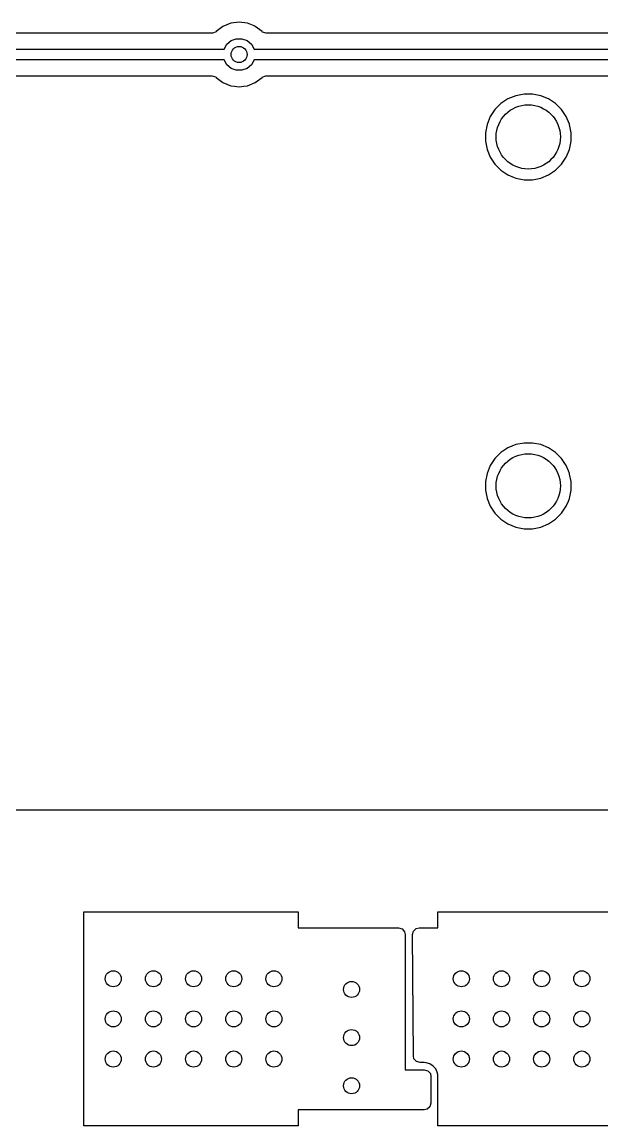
# Model space of a CAD drawing. Extents: x 0.7 to 11, y -6.1 to -1.6.
# Drawn here: x 1.62 to 2.046, y -6.119 to -5.307 of the extents above; entities that cross this region are included whole.
import ezdxf

# ---------------------------------------------------------------- set-up
doc = ezdxf.new("R2010")
doc.units = 0
doc.header["$MEASUREMENT"] = 0
doc.layers.add('BLACK', color=7, linetype='CONTINUOUS')

msp = doc.modelspace()

# ---------------------------------------------------------------- linework, layer by layer
at = {"layer": 'BLACK', "linetype": 'CONTINUOUS'}
for p, q in [((1.7676, -5.31006), (1.76267, -5.31385)), ((1.77336, -5.30768), (1.7676, -5.31006)), ((1.7676, -5.31006), (1.7676, -5.31006)), ((1.77953, -5.30686), (1.77336, -5.30768)), ((1.77336, -5.30768), (1.77336, -5.30768)), ((1.7857, -5.30768), (1.77953, -5.30686)), ((1.77953, -5.30686), (1.77953, -5.30686)), ((1.79052, -5.30967), (1.7857, -5.30768)), ((1.7857, -5.30768), (1.7857, -5.30768)), ((1.79145, -5.31006), (1.79052, -5.30967)), ((1.79639, -5.31385), (1.79145, -5.31006)), ((1.75958, -5.31494), (1.09475, -5.31494)), ((1.75999, -5.31492), (1.75958, -5.31494)), ((1.76256, -5.31393), (1.75999, -5.31492)), ((1.76267, -5.31385), (1.76256, -5.31393)), ((1.76267, -5.31385), (1.76267, -5.31385)), ((1.7965, -5.31393), (1.79639, -5.31385)), ((1.79639, -5.31385), (1.79639, -5.31385)), ((1.79683, -5.31417), (1.7965, -5.31393)), ((1.79947, -5.31494), (1.79683, -5.31417)), ((2.46824, -5.31494), (1.79947, -5.31494)), ((1.08593, -5.32685), (1.76841, -5.32677)), ((1.76841, -5.32677), (1.76843, -5.32667)), ((1.76843, -5.32667), (1.77048, -5.32312)), ((1.77048, -5.32312), (1.77362, -5.32048)), ((1.77362, -5.32048), (1.77748, -5.31908)), ((1.77748, -5.31908), (1.78158, -5.31908)), ((1.78158, -5.31908), (1.78543, -5.32048)), ((1.78543, -5.32048), (1.78858, -5.32312)), ((1.78858, -5.32312), (1.79063, -5.32667)), ((1.79063, -5.32667), (1.79066, -5.32685)), ((1.79066, -5.32685), (2.47707, -5.32677)), ((1.7684, -5.33457), (1.08592, -5.33464)), ((1.76843, -5.33475), (1.7684, -5.33457)), ((1.77048, -5.3383), (1.76843, -5.33475)), ((1.79063, -5.33475), (1.78858, -5.3383)), ((1.79064, -5.33464), (1.79063, -5.33475)), ((2.47706, -5.33457), (1.79064, -5.33464)), ((1.77362, -5.34094), (1.77048, -5.3383)), ((1.77748, -5.34234), (1.77362, -5.34094)), ((1.78158, -5.34234), (1.77748, -5.34234)), ((1.78543, -5.34094), (1.78158, -5.34234)), ((1.78858, -5.3383), (1.78543, -5.34094)), ((1.09475, -5.34648), (1.75958, -5.34648)), ((1.75958, -5.34648), (1.76222, -5.34725)), ((1.76222, -5.34725), (1.76256, -5.34749)), ((1.76256, -5.34749), (1.76267, -5.34757)), ((1.76267, -5.34757), (1.76267, -5.34757)), ((1.76267, -5.34757), (1.7676, -5.35136)), ((1.79145, -5.35136), (1.79639, -5.34757)), ((1.79639, -5.34757), (1.7965, -5.34749)), ((1.79639, -5.34757), (1.79639, -5.34757)), ((1.7965, -5.34749), (1.79907, -5.34649)), ((1.79907, -5.34649), (1.79947, -5.34648)), ((1.79947, -5.34648), (2.46824, -5.34648)), ((1.7676, -5.35136), (1.77336, -5.35374)), ((1.77336, -5.35374), (1.77604, -5.35409)), ((1.77604, -5.35409), (1.77953, -5.35455)), ((1.77953, -5.35455), (1.78302, -5.35409)), ((1.77953, -5.35455), (1.77953, -5.35455)), ((1.77953, -5.35455), (1.77953, -5.35455)), ((1.78302, -5.35409), (1.7857, -5.35374)), ((1.7857, -5.35374), (1.79145, -5.35136)), ((1.97204, -5.36686), (1.96765, -5.37125)), ((1.9772, -5.36341), (1.97204, -5.36686)), ((1.97204, -5.36686), (1.97204, -5.36686)), ((1.98293, -5.36103), (1.9772, -5.36341)), ((1.9772, -5.36341), (1.9772, -5.36341)), ((1.98902, -5.35982), (1.98293, -5.36103)), ((1.98293, -5.36103), (1.98293, -5.36103)), ((1.99523, -5.35982), (1.98902, -5.35982)), ((1.98902, -5.35982), (1.98902, -5.35982)), ((2.00132, -5.36103), (1.99523, -5.35982)), ((1.99523, -5.35982), (1.99523, -5.35982)), ((2.00705, -5.36341), (2.00132, -5.36103)), ((2.00132, -5.36103), (2.00132, -5.36103)), ((2.01222, -5.36686), (2.00705, -5.36341)), ((2.00705, -5.36341), (2.00705, -5.36341)), ((2.01661, -5.37125), (2.01222, -5.36686)), ((2.01222, -5.36686), (2.01222, -5.36686)), ((1.96765, -5.37125), (1.9642, -5.37641)), ((1.96765, -5.37125), (1.96765, -5.37125)), ((2.02005, -5.37641), (2.01661, -5.37125)), ((2.01661, -5.37125), (2.01661, -5.37125)), ((1.96182, -5.38215), (1.96061, -5.38823)), ((1.9642, -5.37641), (1.96182, -5.38215)), ((1.96182, -5.38215), (1.96182, -5.38215)), ((1.9642, -5.37641), (1.9642, -5.37641)), ((2.02006, -5.37641), (2.02005, -5.37641)), ((2.02237, -5.382), (2.02006, -5.37641)), ((2.02243, -5.38215), (2.02237, -5.382)), ((2.02341, -5.38705), (2.02243, -5.38215)), ((1.96061, -5.38823), (1.96061, -5.39444)), ((2.02364, -5.38823), (2.02341, -5.38705)), ((2.02364, -5.39444), (2.02364, -5.38823)), ((2.02364, -5.38823), (2.02364, -5.38823)), ((2.02364, -5.38823), (2.02364, -5.38823)), ((1.96061, -5.39444), (1.96182, -5.40053)), ((2.02243, -5.40053), (2.02364, -5.39444)), ((1.96182, -5.40053), (1.96182, -5.40053)), ((1.96182, -5.40053), (1.9642, -5.40627)), ((1.9642, -5.40627), (1.9642, -5.40627)), ((1.9642, -5.40627), (1.96765, -5.41143)), ((2.01661, -5.41143), (2.02005, -5.40627)), ((2.02005, -5.40627), (2.02243, -5.40053)), ((1.96765, -5.41143), (1.96765, -5.41143)), ((1.96765, -5.41143), (1.97204, -5.41582)), ((1.97204, -5.41582), (1.97204, -5.41582)), ((1.97204, -5.41582), (1.9772, -5.41927)), ((2.00705, -5.41927), (2.01222, -5.41582)), ((2.01222, -5.41582), (2.01661, -5.41143)), ((1.9772, -5.41927), (1.9772, -5.41927)), ((1.9772, -5.41927), (1.98174, -5.42115)), ((1.98174, -5.42115), (1.98293, -5.42164)), ((1.98293, -5.42164), (1.98902, -5.42285)), ((1.98902, -5.42285), (1.98902, -5.42285)), ((1.98902, -5.42285), (1.98902, -5.42285)), ((1.98902, -5.42285), (1.99523, -5.42285)), ((1.99523, -5.42285), (2.00132, -5.42164)), ((1.99523, -5.42285), (1.99523, -5.42285)), ((2.00132, -5.42164), (2.00705, -5.41927)), ((1.98293, -5.61773), (1.9772, -5.6201)), ((1.98902, -5.61652), (1.98293, -5.61773)), ((1.98293, -5.61773), (1.98293, -5.61773)), ((1.99523, -5.61652), (1.98902, -5.61652)), ((1.98902, -5.61652), (1.98902, -5.61652)), ((2.00132, -5.61773), (1.99523, -5.61652)), ((1.99523, -5.61652), (1.99523, -5.61652)), ((2.00705, -5.6201), (2.00132, -5.61773)), ((2.00132, -5.61773), (2.00132, -5.61773)), ((1.97204, -5.62355), (1.96765, -5.62794)), ((1.9772, -5.6201), (1.97204, -5.62355)), ((1.97204, -5.62355), (1.97204, -5.62355)), ((1.9772, -5.6201), (1.9772, -5.6201)), ((2.01222, -5.62355), (2.00705, -5.6201)), ((2.00705, -5.6201), (2.00705, -5.6201)), ((2.01661, -5.62794), (2.01222, -5.62355)), ((2.01222, -5.62355), (2.01222, -5.62355)), ((1.9642, -5.6331), (1.96182, -5.63884)), ((1.96765, -5.62794), (1.9642, -5.6331)), ((1.9642, -5.6331), (1.9642, -5.6331)), ((1.96765, -5.62794), (1.96765, -5.62794)), ((2.02005, -5.6331), (2.01661, -5.62794)), ((2.01661, -5.62794), (2.01661, -5.62794)), ((2.02006, -5.6331), (2.02005, -5.6331)), ((2.02168, -5.63702), (2.02006, -5.6331)), ((1.96182, -5.63884), (1.96061, -5.64493)), ((1.96182, -5.63884), (1.96182, -5.63884)), ((2.02243, -5.63884), (2.02168, -5.63702)), ((2.02255, -5.63941), (2.02243, -5.63884)), ((2.02364, -5.64493), (2.02255, -5.63941)), ((1.96061, -5.64493), (1.96061, -5.65114)), ((1.96061, -5.65114), (1.96182, -5.65722)), ((2.02243, -5.65722), (2.02364, -5.65114)), ((2.02364, -5.65114), (2.02364, -5.64493)), ((2.02364, -5.64493), (2.02364, -5.64493)), ((2.02364, -5.64493), (2.02364, -5.64493)), ((1.96182, -5.65722), (1.96182, -5.65722)), ((1.96182, -5.65722), (1.9642, -5.66296)), ((2.02021, -5.66259), (2.02158, -5.65927)), ((2.02158, -5.65927), (2.02243, -5.65722)), ((1.9642, -5.66296), (1.9642, -5.66296)), ((1.9642, -5.66296), (1.96765, -5.66812)), ((2.01661, -5.66812), (2.02005, -5.66296)), ((2.02005, -5.66296), (2.02021, -5.66259)), ((1.96765, -5.66812), (1.96765, -5.66812)), ((1.96765, -5.66812), (1.97204, -5.67251)), ((1.97204, -5.67251), (1.97204, -5.67251)), ((1.97204, -5.67251), (1.9772, -5.67596)), ((1.9772, -5.67596), (1.9772, -5.67596)), ((1.9772, -5.67596), (1.98293, -5.67834)), ((2.00132, -5.67834), (2.00705, -5.67596)), ((2.00705, -5.67596), (2.01222, -5.67251)), ((2.01222, -5.67251), (2.01661, -5.66812)), ((1.98293, -5.67834), (1.98293, -5.67834)), ((1.98293, -5.67834), (1.98902, -5.67955)), ((1.98902, -5.67955), (1.98902, -5.67955)), ((1.98902, -5.67955), (1.98902, -5.67955)), ((1.98902, -5.67955), (1.99523, -5.67955)), ((1.99523, -5.67955), (2.00132, -5.67834)), ((1.99523, -5.67955), (1.99523, -5.67955)), ((2.07179, -5.88659), (0.78563, -5.88659)), ((1.66535, -6.1189), (1.66535, -5.96142)), ((1.66535, -5.96142), (1.82283, -5.96142)), ((1.82283, -5.96142), (1.82283, -5.97325)), ((1.92559, -5.97325), (1.92559, -5.96142)), ((1.92559, -5.96142), (2.08307, -5.96142)), ((1.82283, -5.97325), (1.89669, -5.97325)), ((1.89669, -5.97325), (1.89933, -5.97402)), ((1.89933, -5.97402), (1.90113, -5.9761)), ((1.90113, -5.9761), (1.90157, -5.97813)), ((1.90692, -5.97817), (1.90767, -5.97552)), ((1.90767, -5.97552), (1.90974, -5.97371)), ((1.90974, -5.97371), (1.9118, -5.97325)), ((1.9118, -5.97325), (1.92559, -5.97325)), ((1.90157, -5.97813), (1.90157, -6.07756)), ((1.90766, -6.0675), (1.90692, -5.97817)), ((1.9081, -6.06949), (1.90766, -6.0675)), ((1.9099, -6.07157), (1.9081, -6.06949)), ((1.91254, -6.07234), (1.9099, -6.07157)), ((1.91569, -6.07234), (1.91254, -6.07234)), ((1.91716, -6.07255), (1.91569, -6.07234)), ((1.91569, -6.07234), (1.91569, -6.07234)), ((1.9198, -6.07333), (1.91716, -6.07255)), ((1.91716, -6.07255), (1.91716, -6.07255)), ((1.92227, -6.07492), (1.9198, -6.07333)), ((1.9198, -6.07333), (1.9198, -6.07333)), ((1.9198, -6.07333), (1.9198, -6.07333)), ((1.9198, -6.07333), (1.9198, -6.07333)), ((1.90157, -6.07756), (1.91569, -6.07756)), ((1.91569, -6.07756), (1.91833, -6.07833)), ((1.91833, -6.07833), (1.92013, -6.08041)), ((1.92013, -6.08041), (1.92057, -6.08244)), ((1.92309, -6.07586), (1.92227, -6.07492)), ((1.92227, -6.07492), (1.92227, -6.07492)), ((1.92227, -6.07492), (1.92227, -6.07492)), ((1.92407, -6.077), (1.92309, -6.07586)), ((1.92523, -6.0793), (1.92407, -6.077)), ((1.92407, -6.077), (1.92407, -6.077)), ((1.92559, -6.08098), (1.92523, -6.0793)), ((1.92559, -6.1189), (1.92559, -6.08098)), ((1.92057, -6.08244), (1.92057, -6.10219)), ((1.9198, -6.10482), (1.91772, -6.10663)), ((1.92057, -6.10219), (1.9198, -6.10482)), ((1.91569, -6.10707), (1.82283, -6.10707)), ((1.82283, -6.10707), (1.82283, -6.1189)), ((1.91772, -6.10663), (1.91569, -6.10707)), ((1.82283, -6.1189), (1.66535, -6.1189)), ((2.08307, -6.1189), (1.92559, -6.1189))]:
    msp.add_line(p, q, dxfattribs=at)
at = {"layer": 'BLACK'}
for centre, radius in [((1.77953, -5.33071), 0.00591), ((1.99213, -5.39134), 0.02362), ((1.99213, -5.64803), 0.02362), ((1.68701, -6.01063), 0.00591), ((1.71654, -6.01063), 0.00591), ((1.74606, -6.01063), 0.00591), ((1.77559, -6.01063), 0.00591), ((1.80512, -6.01063), 0.00591), ((1.94291, -6.01063), 0.00591), ((1.97244, -6.01063), 0.00591), ((2.00197, -6.01063), 0.00591), ((2.0315, -6.01063), 0.00591), ((1.8622, -6.0185), 0.00591), ((1.68701, -6.04016), 0.00591), ((1.71654, -6.04016), 0.00591), ((1.74606, -6.04016), 0.00591), ((1.77559, -6.04016), 0.00591), ((1.80512, -6.04016), 0.00591), ((1.94291, -6.04016), 0.00591), ((1.97244, -6.04016), 0.00591), ((2.00197, -6.04016), 0.00591), ((2.0315, -6.04016), 0.00591), ((1.8622, -6.05394), 0.00591), ((1.68701, -6.06969), 0.00591), ((1.71654, -6.06969), 0.00591), ((1.74606, -6.06969), 0.00591), ((1.77559, -6.06969), 0.00591), ((1.80512, -6.06969), 0.00591), ((1.94291, -6.06969), 0.00591), ((1.97244, -6.06969), 0.00591), ((2.00197, -6.06969), 0.00591), ((2.0315, -6.06969), 0.00591), ((1.8622, -6.08937), 0.00591)]:
    msp.add_circle(centre, radius, dxfattribs=at)

doc.saveas('drawing.dxf')
